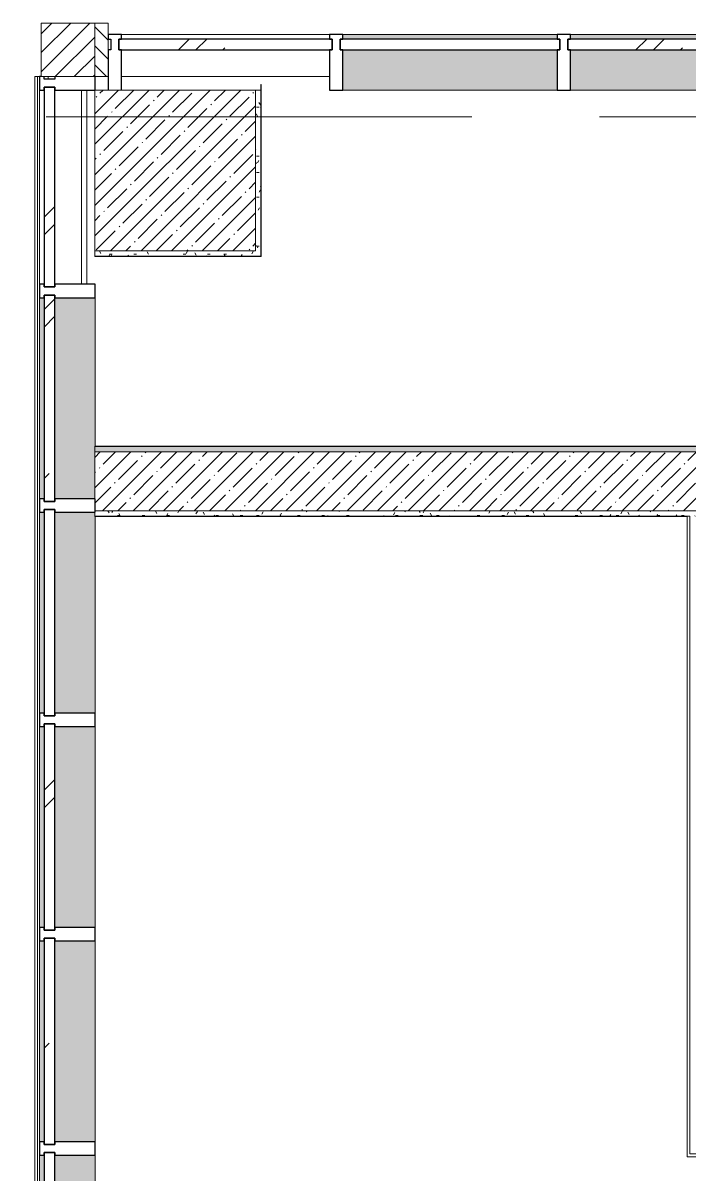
# Model space of a CAD drawing. Header units: millimetres. Extents: x -3708 to 187246, y -8553 to 29000.
# Drawn here: x 3793 to 6280, y 23052 to 27350 of the extents above; entities that cross this region are included whole.
import ezdxf

# ---------------------------------------------------------------- set-up
doc = ezdxf.new("R2010")
doc.units = ezdxf.units.MM
doc.linetypes.add('Осевая', pattern=[3175, 635, -476.25, 1587.5, -476.25])
for name, color, linetype, lineweight in [('A-GLAZ-CURT', 7, 'Continuous', 9), ('A-GLAZ-CURT-1', 7, 'Continuous', 25), ('A-GLAZ-CWMG', 7, 'Continuous', 9), ('A-GLAZ-CWMG-1', 7, 'Continuous', 25), ('A-WALL', 7, 'Continuous', 9), ('I-WALL', 7, 'Continuous', 9), ('S-COLS', 7, 'Continuous', 9), ('Оси-2', 7, 'Осевая', 9)]:
    doc.layers.add(name, color=color, linetype=linetype, lineweight=lineweight)
doc.layers.add('A-WALL-1', color=7, linetype='Continuous', lineweight=9, true_color=0x3c3c3c)
doc.layers.add('A-WALL-FNSH-1', color=7, linetype='Continuous', lineweight=9, true_color=0x3c3c3c)
pattern_1 = [(0, (0, 0), (121.92, 30.48), [10.058, -81.382, 10.058, -81.382, -487.68]), (0, (0, 0), (121.92, 30.48), [-182.88, 10.058, -172.822, 10.058, -81.382, -213.36]), (0, (0, 0), (121.92, 30.48), [-457.2, 10.058, -50.902, 10.058, -142.342]), (120, (45.72, 15.24), (-87.356454, 90.345817), [10.058, -81.382, 10.058, -81.382, -487.68]), (120, (45.72, 15.24), (-87.356454, 90.345817), [-182.88, 10.058, -172.822, 10.058, -81.382, -213.36]), (120, (45.72, 15.24), (-87.356454, 90.345817), [-457.2, 10.058, -50.902, 10.058, -142.342]), (240, (60.96, 76.2), (-34.563546, -120.825817), [10.058, -81.382, 10.058, -81.382, -487.68]), (240, (60.96, 76.2), (-34.563546, -120.825817), [-182.88, 10.058, -172.822, 10.058, -81.382, -213.36]), (240, (60.96, 76.2), (-34.563546, -120.825817), [-457.2, 10.058, -50.902, 10.058, -142.342])]

# ---------------------------------------------------------------- blocks, each defined once
blk = doc.blocks.new('Системная панель - Стекло - 40мм-23999081-План заполнения и маркировки дверных проемов 1 этажа в осях 1-12')
at = {"layer": 'A-GLAZ-CURT'}
h = blk.add_hatch(dxfattribs=at)
h.set_pattern_fill('FP_17', color=256, style=0, pattern_type=2)
h.set_pattern_definition([(135, (26637.62, -3971.1), (-282.843, -282.843), [200, -600]), (135, (26737.62, -4171.1), (-282.843, -282.843), [600, -200]), (135, (26837.62, -3771.1), (-282.843, -282.843), [200, -600])])
h.paths.add_polyline_path([(372.5, 15), (372.5, 40), (-372.5, 40), (-372.5, 0), (372.5, 0)])
at = {"layer": 'A-GLAZ-CURT-1'}
for p, q in [((372.5, 40), (-372.5, 40)), ((-372.5, 40), (-372.5, 0)), ((-372.5, 0), (372.5, 0)), ((372.5, 0), (372.5, 40))]:
    blk.add_line(p, q, dxfattribs=at)
blk = doc.blocks.new('Системная панель - Стекло - 40мм-23998914-План заполнения и маркировки дверных проемов 1 этажа в осях 1-12')
at = {"layer": 'A-GLAZ-CURT'}
h = blk.add_hatch(dxfattribs=at)
h.set_pattern_fill('FP_18', color=256, style=0, pattern_type=2)
h.set_pattern_definition([(135, (23450.12, -3971.1), (-282.843, -282.843), [200, -600]), (135, (23550.12, -4171.1), (-282.843, -282.843), [600, -200]), (135, (23650.12, -3771.1), (-282.843, -282.843), [200, -600])])
h.paths.add_polyline_path([(385, 40), (-385, 40), (-385, 0), (385, 0), (385, 15)])
at = {"layer": 'A-GLAZ-CURT-1'}
for p, q in [((385, 40), (-385, 40)), ((-385, 40), (-385, 0)), ((-385, 0), (385, 0)), ((385, 0), (385, 40))]:
    blk.add_line(p, q, dxfattribs=at)
blk = doc.blocks.new('Прямоугольный импост - Импост структурный с накладкой - 160мм-22858573-План заполнения и маркировки дверных проемов 1 этажа в осях 1-12')
at = {"layer": 'A-GLAZ-CWMG'}
for p, q in [((3854.1, 26375.1), (3854.1, 27100.1)), ((4011.1, 26375.1), (4011.1, 27100.1))]:
    blk.add_line(p, q, dxfattribs=at)
blk = doc.blocks.new('Прямоугольный импост - Импост структурный с накладкой - 190мм-23186010-План заполнения и маркировки дверных проемов 1 этажа в осях 1-12')
at = {"layer": 'A-GLAZ-CWMG'}
for points in [[(3871.1, 23175.1), (3871.1, 23925.1), (3854.1, 23925.1), (3854.1, 23175.1), (3861.1, 23175.1)], [(4060, 23175.1), (4061.1, 23175.1), (4061.1, 23925.1), (3911.1, 23925.1), (3911.1, 23175.1), (4031.1, 23175.1)]]:
    blk.add_hatch(color=256, dxfattribs=at).paths.add_polyline_path(points)
for p, q in [((3854.1, 23175.1), (3854.1, 23925.1)), ((4061.1, 23175.1), (4061.1, 23925.1))]:
    blk.add_line(p, q, dxfattribs=at)
blk = doc.blocks.new('Прямоугольный импост - Импост структурный с накладкой - 190мм-22862231-План заполнения и маркировки дверных проемов 1 этажа в осях 1-12')
at = {"layer": 'A-GLAZ-CWMG-1'}
for p, q in [((0, 17), (-50, 17)), ((-50, 17), (-50, 0)), ((-50, 0), (-40, 0)), ((-40, 0), (-40, -40)), ((-10, -40), (-10, 0)), ((-10, 0), (-0.1, 0)), ((0, 11.1), (0, 17)), ((-40, -40), (-50, -40)), ((-50, -40), (-50, -190)), ((-0.1, -40), (-10, -40)), ((-50, -190), (0, -190))]:
    blk.add_line(p, q, dxfattribs=at)
blk = doc.blocks.new('Прямоугольный импост - Импост структурный с накладкой - 190мм-22862219-План заполнения и маркировки дверных проемов 1 этажа в осях 1-12')
at = {"layer": 'A-GLAZ-CWMG-1'}
for p, q in [((-25, 0), (-25, 17)), ((-25, 17), (25, 17)), ((-15, 0), (-25, 0)), ((-15, -40), (-15, 0)), ((25, 0), (15, 0)), ((15, 0), (15, -40)), ((25, 17), (25, 0)), ((-25, -190), (-25, -40)), ((-25, -40), (-15, -40)), ((15, -40), (25, -40)), ((25, -40), (25, -190)), ((25, -190), (-25, -190))]:
    blk.add_line(p, q, dxfattribs=at)
blk = doc.blocks.new('Системная панель - Стекло - 40мм-V12-План заполнения и маркировки дверных проемов 1 этажа в осях 1-12')
at = {"layer": 'A-GLAZ-CURT'}
h = blk.add_hatch(dxfattribs=at)
h.set_pattern_fill('FP_23', color=256, style=0, pattern_type=2)
h.set_pattern_definition([(135, (22650.12, -3971.1), (-282.843, -282.843), [200, -600]), (135, (22750.12, -4171.1), (-282.843, -282.843), [600, -200]), (135, (22850.12, -3771.1), (-282.843, -282.843), [200, -600])])
h.paths.add_polyline_path([(385, 40), (-385, 40), (-385, 0), (385, 0), (385, 15)])
at = {"layer": 'A-GLAZ-CURT-1'}
for p, q in [((385, 40), (-385, 40)), ((-385, 40), (-385, 0)), ((-385, 0), (385, 0)), ((385, 0), (385, 40))]:
    blk.add_line(p, q, dxfattribs=at)
blk = doc.blocks.new('Системная панель - Стекло - 40мм-V13-План заполнения и маркировки дверных проемов 1 этажа в осях 1-12')
at = {"layer": 'A-GLAZ-CURT'}
h = blk.add_hatch(dxfattribs=at)
h.set_pattern_fill('FP_24', color=256, style=0, pattern_type=2)
h.set_pattern_definition([(135, (24250.12, -3971.1), (-282.843, -282.843), [200, -600]), (135, (24350.12, -4171.1), (-282.843, -282.843), [600, -200]), (135, (24450.12, -3771.1), (-282.843, -282.843), [200, -600])])
h.paths.add_polyline_path([(385, 40), (-385, 40), (-385, 0), (385, 0), (385, 15)])
at = {"layer": 'A-GLAZ-CURT-1'}
for p, q in [((385, 40), (-385, 40)), ((-385, 40), (-385, 0)), ((-385, 0), (385, 0)), ((385, 0), (385, 40))]:
    blk.add_line(p, q, dxfattribs=at)
blk = doc.blocks.new('Системная панель - Стекло - 40мм-22856066-План заполнения и маркировки дверных проемов 1 этажа в осях 1-12')
at = {"layer": 'A-GLAZ-CURT'}
h = blk.add_hatch(dxfattribs=at)
h.set_pattern_fill('FP_25', color=256, style=0, pattern_type=2)
h.set_pattern_definition([(45, (-4647.5, -27190), (-282.843, 282.843), [200, -600]), (45, (-4847.5, -27290), (-282.843, 282.843), [600, -200]), (45, (-4447.5, -27390), (-282.843, 282.843), [200, -600])])
h.paths.add_polyline_path([(112.5, -40), (397.5, -40), (397.5, 0), (-397.5, 0), (-397.5, -40), (-387.5, -40)])
at = {"layer": 'A-GLAZ-CURT-1'}
for p, q in [((397.5, 0), (-397.5, 0)), ((-397.5, 0), (-397.5, -40)), ((397.5, -40), (397.5, 0)), ((-397.5, -40), (397.5, -40))]:
    blk.add_line(p, q, dxfattribs=at)
blk = doc.blocks.new('Прямоугольный импост - Импост структурный с накладкой - 160мм-22794257-План заполнения и маркировки дверных проемов 1 этажа в осях 1-12')
at = {"layer": 'A-GLAZ-CWMG'}
for p, q in [((4935, 27307), (4160, 27307)), ((4935, 27150), (4160, 27150))]:
    blk.add_line(p, q, dxfattribs=at)
blk = doc.blocks.new('Прямоугольный импост - Импост структурный с накладкой - 190мм-20153675-План заполнения и маркировки дверных проемов 1 этажа в осях 1-12')
at = {"layer": 'A-GLAZ-CWMG-1'}
for p, q in [((-50, 190), (-50, 40)), ((0, 40), (0, 190)), ((-50, 40), (-40, 40)), ((-40, 0), (-50, 0)), ((-50, 0), (-50, -17)), ((-40, 40), (-40, 0)), ((-10, 0), (-10, 40)), ((-10, 40), (0, 40)), ((0, 0), (-10, 0)), ((0, -17), (0, 0)), ((-50, -17), (0, -17))]:
    blk.add_line(p, q, dxfattribs=at)
blk = doc.blocks.new('Системная панель - Стекло - 40мм-V25-План заполнения и маркировки дверных проемов 1 этажа в осях 1-12')
at = {"layer": 'A-GLAZ-CURT-1'}
for p, q in [((385, 40), (-385, 40)), ((-385, 40), (-385, 0)), ((-385, 0), (385, 0)), ((385, 0), (385, 40))]:
    blk.add_line(p, q, dxfattribs=at)
blk = doc.blocks.new('Прямоугольный импост - Импост структурный с накладкой - 190мм-V26-План заполнения и маркировки дверных проемов 1 этажа в осях 1-12')
at = {"layer": 'A-GLAZ-CWMG'}
for points in [[(3861.1, 24775.1), (3871.1, 24775.1), (3871.1, 25525.1), (3854.1, 25525.1), (3854.1, 24775.1)], [(3911.1, 24775.1), (4061.1, 24775.1), (4060, 25525.1), (3911.1, 25525.1), (3911.1, 25342.3)]]:
    blk.add_hatch(color=256, dxfattribs=at).paths.add_polyline_path(points)
for p, q in [((3854.1, 24775.1), (3854.1, 25525.1)), ((4061.1, 24775.1), (4061.1, 25510))]:
    blk.add_line(p, q, dxfattribs=at)
blk = doc.blocks.new('Прямоугольный импост - Импост структурный с накладкой - 190мм-V27-План заполнения и маркировки дверных проемов 1 этажа в осях 1-12')
at = {"layer": 'A-GLAZ-CWMG-1'}
for p, q in [((-25, 0), (-25, 17)), ((-25, 17), (25, 17)), ((-15, 0), (-25, 0)), ((-15, -40), (-15, 0)), ((25, 0), (15, 0)), ((15, 0), (15, -40)), ((25, 17), (25, 0)), ((-25, -190), (-25, -40)), ((-25, -40), (-15, -40)), ((15, -40), (25, -40)), ((25, -40), (25, -190)), ((25, -190), (-25, -190))]:
    blk.add_line(p, q, dxfattribs=at)
blk = doc.blocks.new('Системная панель - Стекло - 40мм-V43-План заполнения и маркировки дверных проемов 1 этажа в осях 1-12')
at = {"layer": 'A-GLAZ-CURT'}
h = blk.add_hatch(dxfattribs=at)
h.set_pattern_fill('FP_52', color=256, style=0, pattern_type=2)
h.set_pattern_definition([(45, (-5485, -27190), (-282.843, 282.843), [200, -600]), (45, (-5685, -27290), (-282.8427, 282.8427), [600, -200]), (45, (-5285, -27390), (-282.8427, 282.8427), [200, -600])])
h.paths.add_polyline_path([(400, -40), (410, -40), (410, 0), (-410, 0), (-410, -40), (-400, -40)])
at = {"layer": 'A-GLAZ-CURT-1'}
for p, q in [((410, 0), (-410, 0)), ((-410, 0), (-410, -40)), ((410, -40), (410, 0)), ((-410, -40), (410, -40))]:
    blk.add_line(p, q, dxfattribs=at)
blk = doc.blocks.new('Прямоугольный импост - Импост структурный с накладкой - 190мм-V31-План заполнения и маркировки дверных проемов 1 этажа в осях 1-12')
at = {"layer": 'A-GLAZ-CWMG'}
for points in [[(7548.4, 27290), (8335, 27290), (8335, 27307), (7535, 27307), (7535, 27290)], [(8335, 27100), (8335, 27250), (7535, 27250), (7535, 27100), (7548.4, 27100)]]:
    blk.add_hatch(color=256, dxfattribs=at).paths.add_polyline_path(points)
for p, q in [((8335, 27307), (7535, 27307)), ((8335, 27100), (7535, 27100))]:
    blk.add_line(p, q, dxfattribs=at)
blk = doc.blocks.new('Прямоугольный импост - Импост структурный с накладкой - 190мм-20153693-План заполнения и маркировки дверных проемов 1 этажа в осях 1-12')
at = {"layer": 'A-GLAZ-CWMG-1'}
for p, q in [((-25, 40), (-25, 190)), ((-25, 190), (25, 190)), ((25, 190), (25, 40)), ((-15, 40), (-25, 40)), ((-25, -17), (-25, 0)), ((-25, 0), (-15, 0)), ((-15, 0), (-15, 40)), ((15, 40), (15, 0)), ((25, 40), (15, 40)), ((15, 0), (25, 0)), ((25, 0), (25, -17)), ((25, -17), (-25, -17))]:
    blk.add_line(p, q, dxfattribs=at)
blk = doc.blocks.new('BSC_Колонна _Прямоугольная - 200х200-22401950-План заполнения и маркировки дверных проемов 1 этажа в осях 1-12')
at = {"layer": 'S-COLS'}
h = blk.add_hatch(dxfattribs=at)
h.set_pattern_fill('FP_55', color=256, style=0, pattern_type=2)
h.set_pattern_definition([(45, (-3960, -27250), (-35.35534, 35.35534), [])])
h.paths.add_polyline_path([(-48.9, -100), (100, -100), (100, 100), (-100, 100), (-98.9, -100), (-73.9, -100)])
for p, q in [((100, 100), (-100, 100)), ((-100, 100), (-100, -100)), ((100, -100), (100, 100)), ((-100, -100), (100, -100))]:
    blk.add_line(p, q, dxfattribs=at)
blk = doc.blocks.new('Системная панель - Стекло - 40мм-V45-План заполнения и маркировки дверных проемов 1 этажа в осях 1-12')
at = {"layer": 'A-GLAZ-CURT'}
h = blk.add_hatch(dxfattribs=at)
h.set_pattern_fill('FP_56', color=256, style=0, pattern_type=2)
h.set_pattern_definition([(45, (-6335, -27190), (-282.8427, 282.8427), [200, -600]), (45, (-6535, -27290), (-282.8427, 282.8427), [600, -200]), (45, (-6135, -27390), (-282.8427, 282.8427), [200, -600])])
h.paths.add_polyline_path([(-400, -40), (410, -40), (410, 0), (-410, 0), (-410, -40)])
at = {"layer": 'A-GLAZ-CURT-1'}
for p, q in [((410, 0), (-410, 0)), ((-410, 0), (-410, -40)), ((410, -40), (410, 0)), ((-410, -40), (410, -40))]:
    blk.add_line(p, q, dxfattribs=at)
blk = doc.blocks.new('Системная панель - Стекло - 40мм-V46-План заполнения и маркировки дверных проемов 1 этажа в осях 1-12')
at = {"layer": 'A-GLAZ-CURT'}
h = blk.add_hatch(dxfattribs=at)
h.set_pattern_fill('FP_57', color=256, style=0, pattern_type=2)
h.set_pattern_definition([(135, (25850.12, -3971.1), (-282.843, -282.843), [200, -600]), (135, (25950.12, -4171.1), (-282.843, -282.843), [600, -200]), (135, (26050.12, -3771.1), (-282.843, -282.843), [200, -600])])
h.paths.add_polyline_path([(385, 40), (-385, 40), (-385, 0), (385, 0), (385, 15)])
at = {"layer": 'A-GLAZ-CURT-1'}
for p, q in [((385, 40), (-385, 40)), ((-385, 40), (-385, 0)), ((-385, 0), (385, 0)), ((385, 0), (385, 40))]:
    blk.add_line(p, q, dxfattribs=at)
blk = doc.blocks.new('Прямоугольный импост - Импост структурный с накладкой - 190мм-V47-План заполнения и маркировки дверных проемов 1 этажа в осях 1-12')
at = {"layer": 'A-GLAZ-CWMG'}
for points in [[(3871.1, 25575.1), (3871.1, 26325.1), (3854.1, 26325.1), (3854.1, 25575.1), (3861.1, 25575.1)], [(4060, 25575.1), (4060, 26325.1), (3911.1, 26325.1), (3911.1, 25575.1), (4031.1, 25575.1)]]:
    blk.add_hatch(color=256, dxfattribs=at).paths.add_polyline_path(points)
for p, q in [((3854.1, 25575.1), (3854.1, 26325.1)), ((4061.1, 25770), (4061.1, 26325.1))]:
    blk.add_line(p, q, dxfattribs=at)
blk = doc.blocks.new('BSC_Колонна _Прямоугольная - 600х600-V50-План заполнения и маркировки дверных проемов 1 этажа в осях 1-12')
at = {"layer": 'S-COLS'}
h = blk.add_hatch(dxfattribs=at)
h.set_pattern_fill('FP_62', color=256, style=0, pattern_type=2)
h.set_pattern_definition([(45, (-4360, -26800), (-57.02463, 57.02463), []), (45, (-4302.975, -26800), (-57.02463, 57.02463), [100.806, -20.161, 3.353, -16.808])])
h.paths.add_polyline_path([(300, -300), (300, 300), (-300, 300), (-300, -300)])
for p, q in [((300, 300), (-300, 300)), ((-300, 300), (-300, -300)), ((300, -300), (300, 300)), ((-300, -300), (300, -300))]:
    blk.add_line(p, q, dxfattribs=at)
blk = doc.blocks.new('Прямоугольный импост - Импост структурный с накладкой - 170мм-23186685-План заполнения и маркировки дверных проемов 1 этажа в осях 1-12')
at = {"layer": 'A-GLAZ-CWMG'}
for p, q in [((3836.1, 27150.1), (3846.1, 27150.1)), ((3836.1, 20672.1), (3836.1, 27150.1)), ((3846.1, 27150.1), (3854.1, 27150.1)), ((3846.1, 20672.1), (3846.1, 27150.1)), ((3886.1, 27140.1), (3886.1, 27150))]:
    blk.add_line(p, q, dxfattribs=at)
blk = doc.blocks.new('Прямоугольный импост - Импост структурный с накладкой - 170мм-23186686-План заполнения и маркировки дверных проемов 1 этажа в осях 1-12')
at = {"layer": 'A-GLAZ-CWMG'}
blk.add_line((4031.1, 27100.1), (4031.1, 26375.1), dxfattribs=at)

msp = doc.modelspace()

# ---------------------------------------------------------------- hatches: boundary and pattern name
at = {"layer": 'A-WALL'}
h = msp.add_hatch(dxfattribs=at)
h.set_pattern_fill('FP_33', color=256, style=0, pattern_type=2)
h.set_pattern_definition([(135, (0, 0), (-35.35534, -35.35534), [])])
h.paths.add_polyline_path([(13460.3, 27150), (13710, 27150), (13710, 27350), (13460.3, 27350), (13460.3, 27280)])
h.paths.add_polyline_path([(4060, 27150), (4110, 27150), (4110, 27350), (4060, 27350)])
at = {"layer": 'I-WALL'}
h = msp.add_hatch(dxfattribs=at)
h.set_pattern_fill('FP_86', color=256, style=0, pattern_type=2)
h.set_pattern_definition(pattern_1)
h.paths.add_polyline_path([(4680, 26500), (4680, 27100), (4660, 27100), (4660, 26500)])
h = msp.add_hatch(dxfattribs=at)
h.set_pattern_fill('FP_86', color=256, style=0, pattern_type=2)
h.set_pattern_definition(pattern_1)
h.paths.add_polyline_path([(4060, 26480), (4680, 26480), (4680, 26500), (4060, 26500)])
h = msp.add_hatch(dxfattribs=at)
h.set_pattern_fill('FP_86', color=256, style=0, pattern_type=2)
h.set_pattern_definition(pattern_1)
h.paths.add_polyline_path([(4060, 25750), (9500, 25750), (9500, 25770), (4060, 25770)])
h = msp.add_hatch(dxfattribs=at)
h.set_pattern_fill('FP_1', color=256, style=0, pattern_type=2)
h.set_pattern_definition([(45, (0, 0), (-57.02463, 57.02463), []), (45, (57.025, 0), (-57.02463, 57.02463), [100.806, -20.161, 3.353, -16.808])])
h.paths.add_polyline_path([(8760, 25530), (9710, 25530), (9710, 25750), (4060, 25750), (4060, 25530), (8680, 25530)])
h = msp.add_hatch(dxfattribs=at)
h.set_pattern_fill('FP_86', color=256, style=0, pattern_type=2)
h.set_pattern_definition(pattern_1)
h.paths.add_polyline_path([(6194.3, 25510), (6300, 25510), (6300, 25530), (4060, 25530), (4061.1, 25510), (4840.1, 25510)])

# ---------------------------------------------------------------- linework, layer by layer
at = {"layer": 'A-WALL'}
for p, q in [((6280, 25510), (4060, 25510)), ((6269, 25509), (6269, 25510)), ((6280, 25510), (6280, 23130))]:
    msp.add_line(p, q, dxfattribs=at)
at = {"layer": 'A-WALL-1'}
for p, q in [((4110, 27350), (4060, 27350)), ((4110, 27150), (4110, 27350)), ((4060, 27150), (4110, 27150)), ((4680, 27100), (4660, 27100)), ((4060, 26500), (4060, 26480)), ((4060, 25770), (4060, 25510)), ((4060, 25750), (9710, 25750)), ((9710, 25530), (4060, 25530))]:
    msp.add_line(p, q, dxfattribs=at)
at = {"layer": 'A-WALL-FNSH-1'}
for p, q in [((4680, 27120.5), (4680, 26479)), ((4681, 27120.5), (4680, 27120.5)), ((4681, 27100), (4680, 27100)), ((4681, 26479), (4681, 27120.5)), ((4681, 26480), (4060, 26480)), ((4060, 26480), (4060, 26479)), ((4060, 26479), (4681, 26479)), ((9731, 25771), (4060, 25771)), ((4060, 25771), (4060, 25770)), ((4060, 25770), (9730, 25770)), ((4060, 25510), (4060, 25509)), ((4060, 25509), (6269, 25509)), ((6269, 25509), (6269, 23119)), ((7055, 23130), (6280, 23130)), ((6269, 23119), (7055, 23119))]:
    msp.add_line(p, q, dxfattribs=at)
at = {"layer": 'Оси-2'}
msp.add_line((-407.8, 27000), (31290.5, 27000), dxfattribs=at)

# ---------------------------------------------------------------- block references
at = {"layer": 'A-GLAZ-CURT'}
for name, p in [('Системная панель - Стекло - 40мм-22856066-План заполнения и маркировки дверных проемов 1 этажа в осях 1-12', (4547.5, 27290)), ('Системная панель - Стекло - 40мм-V43-План заполнения и маркировки дверных проемов 1 этажа в осях 1-12', (5385, 27290)), ('Системная панель - Стекло - 40мм-V45-План заполнения и маркировки дверных проемов 1 этажа в осях 1-12', (6235, 27290))]:
    msp.add_blockref(name, p, dxfattribs=at)
at = {"layer": 'A-GLAZ-CURT', "rotation": 269.9999999999999}
for name, p in [('Системная панель - Стекло - 40мм-23999081-План заполнения и маркировки дверных проемов 1 этажа в осях 1-12', (3871.1, 26737.6)), ('Системная панель - Стекло - 40мм-V46-План заполнения и маркировки дверных проемов 1 этажа в осях 1-12', (3871.1, 25950.1)), ('Системная панель - Стекло - 40мм-V25-План заполнения и маркировки дверных проемов 1 этажа в осях 1-12', (3871.1, 25150.1)), ('Системная панель - Стекло - 40мм-V13-План заполнения и маркировки дверных проемов 1 этажа в осях 1-12', (3871.1, 24350.1)), ('Системная панель - Стекло - 40мм-23998914-План заполнения и маркировки дверных проемов 1 этажа в осях 1-12', (3871.1, 23550.1)), ('Системная панель - Стекло - 40мм-V12-План заполнения и маркировки дверных проемов 1 этажа в осях 1-12', (3871.1, 22750.1))]:
    msp.add_blockref(name, p, dxfattribs=at)
at = {"layer": 'A-GLAZ-CWMG'}
for name, p, rotation in [('Прямоугольный импост - Импост структурный с накладкой - 190мм-20153675-План заполнения и маркировки дверных проемов 1 этажа в осях 1-12', (4110, 27290), 180), ('Прямоугольный импост - Импост структурный с накладкой - 190мм-22862231-План заполнения и маркировки дверных проемов 1 этажа в осях 1-12', (3871.1, 27150.1), 89.99999999999991)]:
    msp.add_blockref(name, p, dxfattribs=dict(at, rotation=rotation))
for name, p in [('Прямоугольный импост - Импост структурный с накладкой - 160мм-22794257-План заполнения и маркировки дверных проемов 1 этажа в осях 1-12', (0, 0)), ('Прямоугольный импост - Импост структурный с накладкой - 190мм-V31-План заполнения и маркировки дверных проемов 1 этажа в осях 1-12', (-2550, 0)), ('Прямоугольный импост - Импост структурный с накладкой - 190мм-V31-План заполнения и маркировки дверных проемов 1 этажа в осях 1-12', (-1700, 0)), ('Прямоугольный импост - Импост структурный с накладкой - 170мм-23186685-План заполнения и маркировки дверных проемов 1 этажа в осях 1-12', (0, 0)), ('Прямоугольный импост - Импост структурный с накладкой - 160мм-22858573-План заполнения и маркировки дверных проемов 1 этажа в осях 1-12', (0, 0)), ('Прямоугольный импост - Импост структурный с накладкой - 170мм-23186686-План заполнения и маркировки дверных проемов 1 этажа в осях 1-12', (0, 0)), ('Прямоугольный импост - Импост структурный с накладкой - 190мм-V47-План заполнения и маркировки дверных проемов 1 этажа в осях 1-12', (0, 0)), ('Прямоугольный импост - Импост структурный с накладкой - 190мм-V26-План заполнения и маркировки дверных проемов 1 этажа в осях 1-12', (0, 0)), ('Прямоугольный импост - Импост структурный с накладкой - 190мм-23186010-План заполнения и маркировки дверных проемов 1 этажа в осях 1-12', (0, 800)), ('Прямоугольный импост - Импост структурный с накладкой - 190мм-23186010-План заполнения и маркировки дверных проемов 1 этажа в осях 1-12', (0, 0)), ('Прямоугольный импост - Импост структурный с накладкой - 190мм-23186010-План заполнения и маркировки дверных проемов 1 этажа в осях 1-12', (0, -800))]:
    msp.add_blockref(name, p, dxfattribs=at)
at = {"layer": 'A-GLAZ-CWMG', "extrusion": (0, 0, -1)}
for name, p, rotation in [('Прямоугольный импост - Импост структурный с накладкой - 190мм-20153693-План заполнения и маркировки дверных проемов 1 этажа в осях 1-12', (-4960, 27290), 180), ('Прямоугольный импост - Импост структурный с накладкой - 190мм-20153693-План заполнения и маркировки дверных проемов 1 этажа в осях 1-12', (-5810, 27290), 180), ('Прямоугольный импост - Импост структурный с накладкой - 190мм-22862219-План заполнения и маркировки дверных проемов 1 этажа в осях 1-12', (-3871.1, 26350.1), 270.0000000000001), ('Прямоугольный импост - Импост структурный с накладкой - 190мм-V27-План заполнения и маркировки дверных проемов 1 этажа в осях 1-12', (-3871.1, 25550.1), 270.0000000000001), ('Прямоугольный импост - Импост структурный с накладкой - 190мм-22862219-План заполнения и маркировки дверных проемов 1 этажа в осях 1-12', (-3871.1, 24750.1), 270.0000000000001), ('Прямоугольный импост - Импост структурный с накладкой - 190мм-22862219-План заполнения и маркировки дверных проемов 1 этажа в осях 1-12', (-3871.1, 23950.1), 270.0000000000001), ('Прямоугольный импост - Импост структурный с накладкой - 190мм-22862219-План заполнения и маркировки дверных проемов 1 этажа в осях 1-12', (-3871.1, 23150.1), 270.0000000000001)]:
    msp.add_blockref(name, p, dxfattribs=dict(at, rotation=rotation))
at = {"layer": 'S-COLS'}
for name, p in [('BSC_Колонна _Прямоугольная - 200х200-22401950-План заполнения и маркировки дверных проемов 1 этажа в осях 1-12', (3960, 27250)), ('BSC_Колонна _Прямоугольная - 600х600-V50-План заполнения и маркировки дверных проемов 1 этажа в осях 1-12', (4360, 26800))]:
    msp.add_blockref(name, p, dxfattribs=at)

doc.saveas('drawing.dxf')
